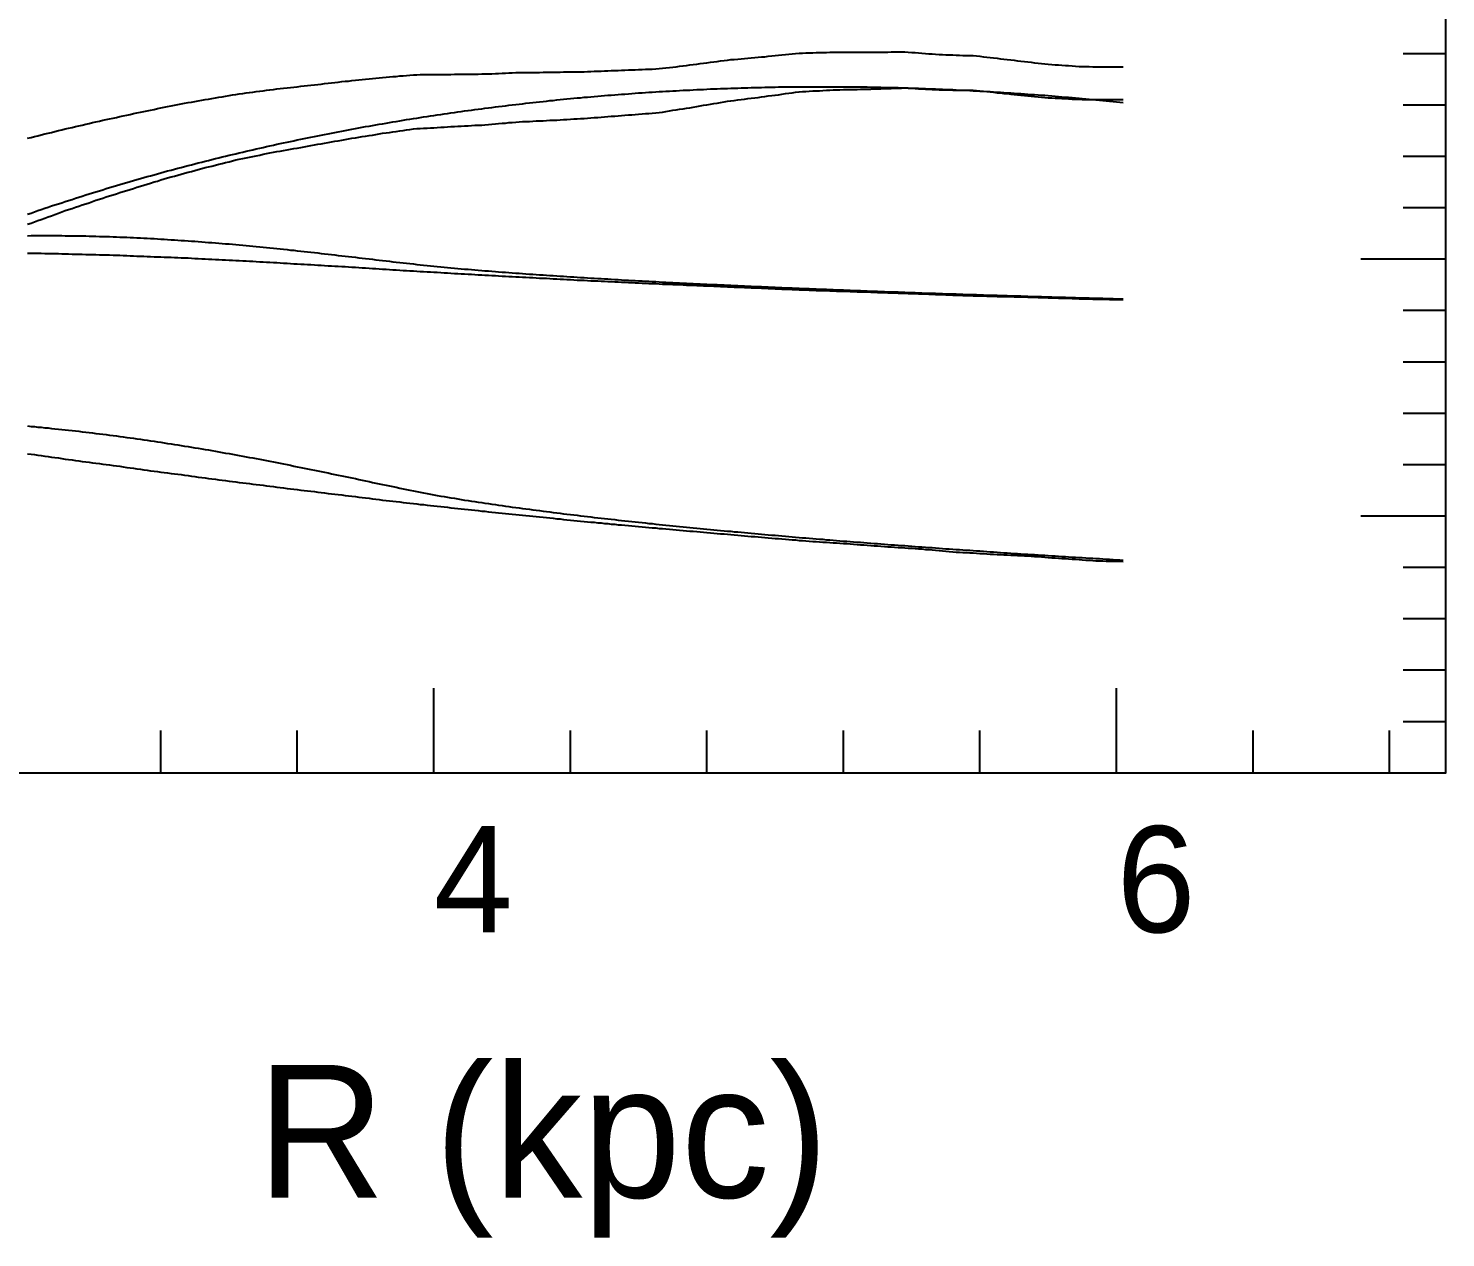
# Model space of a CAD drawing. Extents: x -35 to 179, y -35 to 142.
# Drawn here: x 72.4 to 179.2, y -35 to 56.1 of the extents above; entities that cross this region are included whole.
import ezdxf

# ---------------------------------------------------------------- set-up
doc = ezdxf.new("R2010")
doc.units = 0

msp = doc.modelspace()

# ---------------------------------------------------------------- linework, layer by layer
at = {"color": 0}
for p, q in [((179.2, 54.22), (176, 54.22)), ((179.2, 50.35), (176, 50.35)), ((179.2, 46.47), (176, 46.47)), ((179.2, 42.6), (176, 42.6)), ((179.2, 38.73), (172.8, 38.73)), ((179.2, 34.86), (176, 34.86)), ((179.2, 30.98), (176, 30.98)), ((179.2, 27.11), (176, 27.11)), ((179.2, 23.24), (176, 23.24)), ((179.2, 19.36), (172.8, 19.36)), ((179.2, 15.49), (176, 15.49)), ((179.2, 11.62), (176, 11.62)), ((179.2, 7.75), (176, 7.75)), ((102.92, 0), (102.92, 6.4)), ((154.39, 0), (154.39, 6.4)), ((179.2, 3.87), (176, 3.87)), ((82.34, 0), (82.34, 3.2)), ((92.63, 0), (92.63, 3.2)), ((113.22, 0), (113.22, 3.2)), ((123.51, 0), (123.51, 3.2)), ((133.8, 0), (133.8, 3.2)), ((144.09, 0), (144.09, 3.2)), ((164.68, 0), (164.68, 3.2)), ((174.97, 0), (174.97, 3.2))]:
    msp.add_line(p, q, dxfattribs=at)
msp.add_lwpolyline([(0, 0), (0, 116.19), (179.2, 116.19), (179.2, 0)], close=True, dxfattribs=at)
at = {"color": 1}
msp.add_lwpolyline([(72.3, 47.85), (72.56, 47.91), (72.82, 47.98), (73.08, 48.04), (73.33, 48.1), (73.59, 48.17), (73.85, 48.23), (74.11, 48.29), (74.36, 48.36), (74.62, 48.42), (74.88, 48.48), (75.13, 48.55), (75.39, 48.6), (75.65, 48.66), (75.91, 48.72), (76.16, 48.78), (76.42, 48.84), (76.68, 48.9), (76.94, 48.96), (77.19, 49.02), (77.45, 49.08), (77.71, 49.14), (77.97, 49.2), (78.22, 49.25), (78.48, 49.31), (78.74, 49.37), (78.99, 49.42), (79.25, 49.48), (79.51, 49.53), (79.77, 49.59), (80.02, 49.64), (80.28, 49.7), (80.54, 49.75), (80.8, 49.81), (81.05, 49.86), (81.31, 49.91), (81.57, 49.96), (81.83, 50.02), (82.08, 50.08), (82.34, 50.13), (82.6, 50.19), (82.85, 50.24), (83.11, 50.29), (83.37, 50.34), (83.63, 50.39), (83.88, 50.43), (84.14, 50.48), (84.4, 50.53), (84.66, 50.57), (84.91, 50.62), (85.17, 50.67), (85.43, 50.71), (85.68, 50.76), (85.94, 50.8), (86.2, 50.84), (86.46, 50.89), (86.71, 50.93), (86.97, 50.97), (87.23, 51.02), (87.49, 51.06), (87.74, 51.11), (88, 51.15), (88.26, 51.2), (88.52, 51.23), (88.77, 51.26), (89.03, 51.3), (89.29, 51.33), (89.54, 51.36), (89.8, 51.4), (90.06, 51.43), (90.32, 51.46), (90.57, 51.5), (90.83, 51.53), (91.09, 51.56), (91.35, 51.59), (91.6, 51.62), (91.86, 51.64), (92.12, 51.67), (92.37, 51.7), (92.63, 51.73), (92.89, 51.76), (93.15, 51.79), (93.4, 51.82), (93.66, 51.85), (93.92, 51.87), (94.18, 51.9), (94.43, 51.93), (94.69, 51.96), (94.95, 51.99), (95.21, 52.02), (95.46, 52.05), (95.72, 52.08), (95.98, 52.11), (96.23, 52.14), (96.49, 52.16), (96.75, 52.19), (97.01, 52.22), (97.26, 52.24), (97.52, 52.27), (97.78, 52.3), (98.04, 52.32), (98.29, 52.35), (98.55, 52.38), (98.81, 52.4), (99.06, 52.42), (99.32, 52.45), (99.58, 52.47), (99.84, 52.49), (100.09, 52.51), (100.35, 52.54), (100.61, 52.56), (100.87, 52.58), (101.12, 52.61), (101.38, 52.63), (101.64, 52.63), (101.9, 52.64), (102.15, 52.64), (102.41, 52.64), (102.67, 52.65), (102.92, 52.65), (103.18, 52.65), (103.44, 52.66), (103.7, 52.66), (103.95, 52.66), (104.21, 52.66), (104.47, 52.67), (104.73, 52.67), (104.98, 52.67), (105.24, 52.67), (105.5, 52.68), (105.76, 52.68), (106.01, 52.68), (106.27, 52.68), (106.53, 52.69), (106.78, 52.69), (107.04, 52.7), (107.3, 52.71), (107.56, 52.72), (107.81, 52.73), (108.07, 52.74), (108.33, 52.75), (108.59, 52.77), (108.84, 52.78), (109.1, 52.79), (109.36, 52.8), (109.61, 52.8), (109.87, 52.8), (110.13, 52.81), (110.39, 52.81), (110.64, 52.81), (110.9, 52.81), (111.16, 52.82), (111.42, 52.82), (111.67, 52.82), (111.93, 52.82), (112.19, 52.83), (112.45, 52.83), (112.7, 52.84), (112.96, 52.84), (113.22, 52.84), (113.47, 52.85), (113.73, 52.85), (113.99, 52.86), (114.25, 52.86), (114.5, 52.87), (114.76, 52.88), (115.02, 52.89), (115.28, 52.9), (115.53, 52.91), (115.79, 52.92), (116.05, 52.93), (116.3, 52.94), (116.56, 52.95), (116.82, 52.96), (117.08, 52.97), (117.33, 52.98), (117.59, 52.99), (117.85, 53), (118.11, 53.01), (118.36, 53.02), (118.62, 53.03), (118.88, 53.04), (119.14, 53.05), (119.39, 53.06), (119.65, 53.08), (119.91, 53.09), (120.16, 53.12), (120.42, 53.15), (120.68, 53.18), (120.94, 53.21), (121.19, 53.24), (121.45, 53.27), (121.71, 53.31), (121.97, 53.34), (122.22, 53.37), (122.48, 53.4), (122.74, 53.43), (122.99, 53.47), (123.25, 53.5), (123.51, 53.53), (123.77, 53.57), (124.02, 53.6), (124.28, 53.63), (124.54, 53.67), (124.8, 53.7), (125.05, 53.73), (125.31, 53.77), (125.57, 53.78), (125.83, 53.81), (126.08, 53.83), (126.34, 53.85), (126.6, 53.88), (126.85, 53.9), (127.11, 53.92), (127.37, 53.95), (127.63, 53.97), (127.88, 53.99), (128.14, 54.02), (128.4, 54.05), (128.66, 54.07), (128.91, 54.1), (129.17, 54.13), (129.43, 54.16), (129.69, 54.18), (129.94, 54.21), (130.2, 54.24), (130.46, 54.26), (130.71, 54.27), (130.97, 54.28), (131.23, 54.28), (131.49, 54.29), (131.74, 54.3), (132, 54.31), (132.26, 54.31), (132.52, 54.32), (132.77, 54.33), (133.03, 54.34), (133.29, 54.34), (133.54, 54.34), (133.8, 54.34), (134.06, 54.34), (134.32, 54.34), (134.57, 54.34), (134.83, 54.33), (135.09, 54.33), (135.35, 54.33), (135.6, 54.33), (135.86, 54.33), (136.12, 54.33), (136.38, 54.34), (136.63, 54.34), (136.89, 54.34), (137.15, 54.34), (137.4, 54.35), (137.66, 54.35), (137.92, 54.35), (138.18, 54.35), (138.43, 54.36), (138.69, 54.33), (138.95, 54.32), (139.21, 54.3), (139.46, 54.28), (139.72, 54.26), (139.98, 54.24), (140.23, 54.22), (140.49, 54.2), (140.75, 54.18), (141.01, 54.16), (141.26, 54.15), (141.52, 54.14), (141.78, 54.13), (142.04, 54.12), (142.29, 54.11), (142.55, 54.1), (142.81, 54.09), (143.07, 54.09), (143.32, 54.08), (143.58, 54.07), (143.84, 54.05), (144.09, 54.02), (144.35, 53.99), (144.61, 53.96), (144.87, 53.93), (145.12, 53.9), (145.38, 53.87), (145.64, 53.84), (145.9, 53.81), (146.15, 53.78), (146.41, 53.75), (146.67, 53.72), (146.92, 53.69), (147.18, 53.66), (147.44, 53.63), (147.7, 53.6), (147.95, 53.57), (148.21, 53.54), (148.47, 53.51), (148.73, 53.48), (148.98, 53.45), (149.24, 53.43), (149.5, 53.41), (149.76, 53.39), (150.01, 53.38), (150.27, 53.36), (150.53, 53.34), (150.78, 53.32), (151.04, 53.3), (151.3, 53.28), (151.56, 53.26), (151.81, 53.26), (152.07, 53.25), (152.33, 53.25), (152.59, 53.24), (152.84, 53.24), (153.1, 53.23), (153.36, 53.23), (153.61, 53.23), (153.87, 53.23), (154.13, 53.23), (154.39, 53.23), (154.64, 53.22), (154.9, 53.22)], dxfattribs=at)
at = {"color": 2}
for points in [[(72.3, 47.85), (72.56, 47.91), (72.82, 47.98), (73.08, 48.04), (73.33, 48.1), (73.59, 48.17), (73.85, 48.23), (74.11, 48.29), (74.36, 48.36), (74.62, 48.42), (74.88, 48.48), (75.13, 48.55), (75.39, 48.6), (75.65, 48.66), (75.91, 48.72), (76.16, 48.78), (76.42, 48.84), (76.68, 48.9), (76.94, 48.96), (77.19, 49.02), (77.45, 49.08), (77.71, 49.14), (77.97, 49.2), (78.22, 49.25), (78.48, 49.31), (78.74, 49.37), (78.99, 49.42), (79.25, 49.48), (79.51, 49.53), (79.77, 49.59), (80.02, 49.64), (80.28, 49.7), (80.54, 49.75), (80.8, 49.81), (81.05, 49.86), (81.31, 49.91), (81.57, 49.96), (81.83, 50.02), (82.08, 50.08), (82.34, 50.13), (82.6, 50.19), (82.85, 50.24), (83.11, 50.29), (83.37, 50.34), (83.63, 50.39), (83.88, 50.43), (84.14, 50.48), (84.4, 50.53), (84.66, 50.57), (84.91, 50.62), (85.17, 50.67), (85.43, 50.71), (85.68, 50.76), (85.94, 50.8), (86.2, 50.84), (86.46, 50.89), (86.71, 50.93), (86.97, 50.97), (87.23, 51.02), (87.49, 51.06), (87.74, 51.11), (88, 51.15), (88.26, 51.2), (88.52, 51.23), (88.77, 51.26), (89.03, 51.3), (89.29, 51.33), (89.54, 51.36), (89.8, 51.4), (90.06, 51.43), (90.32, 51.46), (90.57, 51.5), (90.83, 51.53), (91.09, 51.56), (91.35, 51.59), (91.6, 51.62), (91.86, 51.64), (92.12, 51.67), (92.37, 51.7), (92.63, 51.73), (92.89, 51.76), (93.15, 51.79), (93.4, 51.82), (93.66, 51.85), (93.92, 51.87), (94.18, 51.9), (94.43, 51.93), (94.69, 51.96), (94.95, 51.99), (95.21, 52.02), (95.46, 52.05), (95.72, 52.08), (95.98, 52.11), (96.23, 52.14), (96.49, 52.16), (96.75, 52.19), (97.01, 52.22), (97.26, 52.24), (97.52, 52.27), (97.78, 52.3), (98.04, 52.32), (98.29, 52.35), (98.55, 52.38), (98.81, 52.4), (99.06, 52.42), (99.32, 52.45), (99.58, 52.47), (99.84, 52.49), (100.09, 52.51), (100.35, 52.54), (100.61, 52.56), (100.87, 52.58), (101.12, 52.61), (101.38, 52.63), (101.64, 52.63), (101.9, 52.64), (102.15, 52.64), (102.41, 52.64), (102.67, 52.65), (102.92, 52.65), (103.18, 52.65), (103.44, 52.66), (103.7, 52.66), (103.95, 52.66), (104.21, 52.66), (104.47, 52.67), (104.73, 52.67), (104.98, 52.67), (105.24, 52.67), (105.5, 52.68), (105.76, 52.68), (106.01, 52.68), (106.27, 52.68), (106.53, 52.69), (106.78, 52.69), (107.04, 52.7), (107.3, 52.71), (107.56, 52.72), (107.81, 52.73), (108.07, 52.74), (108.33, 52.75), (108.59, 52.77), (108.84, 52.78), (109.1, 52.79), (109.36, 52.8), (109.61, 52.8), (109.87, 52.8), (110.13, 52.81), (110.39, 52.81), (110.64, 52.81), (110.9, 52.81), (111.16, 52.82), (111.42, 52.82), (111.67, 52.82), (111.93, 52.82), (112.19, 52.83), (112.45, 52.83), (112.7, 52.84), (112.96, 52.84), (113.22, 52.84), (113.47, 52.85), (113.73, 52.85), (113.99, 52.86), (114.25, 52.86), (114.5, 52.87), (114.76, 52.88), (115.02, 52.89), (115.28, 52.9), (115.53, 52.91), (115.79, 52.92), (116.05, 52.93), (116.3, 52.94), (116.56, 52.95), (116.82, 52.96), (117.08, 52.97), (117.33, 52.98), (117.59, 52.99), (117.85, 53), (118.11, 53.01), (118.36, 53.02), (118.62, 53.03), (118.88, 53.04), (119.14, 53.05), (119.39, 53.06), (119.65, 53.08), (119.91, 53.09), (120.16, 53.12), (120.42, 53.15), (120.68, 53.18), (120.94, 53.21), (121.19, 53.24), (121.45, 53.27), (121.71, 53.31), (121.97, 53.34), (122.22, 53.37), (122.48, 53.4), (122.74, 53.43), (122.99, 53.47), (123.25, 53.5), (123.51, 53.53), (123.77, 53.57), (124.02, 53.6), (124.28, 53.63), (124.54, 53.67), (124.8, 53.7), (125.05, 53.73), (125.31, 53.77), (125.57, 53.78), (125.83, 53.81), (126.08, 53.83), (126.34, 53.85), (126.6, 53.88), (126.85, 53.9), (127.11, 53.92), (127.37, 53.95), (127.63, 53.97), (127.88, 53.99), (128.14, 54.02), (128.4, 54.05), (128.66, 54.07), (128.91, 54.1), (129.17, 54.13), (129.43, 54.16), (129.69, 54.18), (129.94, 54.21), (130.2, 54.24), (130.46, 54.26), (130.71, 54.27), (130.97, 54.28), (131.23, 54.28), (131.49, 54.29), (131.74, 54.3), (132, 54.31), (132.26, 54.31), (132.52, 54.32), (132.77, 54.33), (133.03, 54.34), (133.29, 54.34), (133.54, 54.34), (133.8, 54.34), (134.06, 54.34), (134.32, 54.34), (134.57, 54.34), (134.83, 54.33), (135.09, 54.33), (135.35, 54.33), (135.6, 54.33), (135.86, 54.33), (136.12, 54.33), (136.38, 54.34), (136.63, 54.34), (136.89, 54.34), (137.15, 54.34), (137.4, 54.35), (137.66, 54.35), (137.92, 54.35), (138.18, 54.35), (138.43, 54.36), (138.69, 54.33), (138.95, 54.32), (139.21, 54.3), (139.46, 54.28), (139.72, 54.26), (139.98, 54.24), (140.23, 54.22), (140.49, 54.2), (140.75, 54.18), (141.01, 54.16), (141.26, 54.15), (141.52, 54.14), (141.78, 54.13), (142.04, 54.12), (142.29, 54.11), (142.55, 54.1), (142.81, 54.09), (143.07, 54.09), (143.32, 54.08), (143.58, 54.07), (143.84, 54.05), (144.09, 54.02), (144.35, 53.99), (144.61, 53.96), (144.87, 53.93), (145.12, 53.9), (145.38, 53.87), (145.64, 53.84), (145.9, 53.81), (146.15, 53.78), (146.41, 53.75), (146.67, 53.72), (146.92, 53.69), (147.18, 53.66), (147.44, 53.63), (147.7, 53.6), (147.95, 53.57), (148.21, 53.54), (148.47, 53.51), (148.73, 53.48), (148.98, 53.45), (149.24, 53.43), (149.5, 53.41), (149.76, 53.39), (150.01, 53.38), (150.27, 53.36), (150.53, 53.34), (150.78, 53.32), (151.04, 53.3), (151.3, 53.28), (151.56, 53.26), (151.81, 53.26), (152.07, 53.25), (152.33, 53.25), (152.59, 53.24), (152.84, 53.24), (153.1, 53.23), (153.36, 53.23), (153.61, 53.23), (153.87, 53.23), (154.13, 53.23), (154.39, 53.23), (154.64, 53.22), (154.9, 53.22)], [(72.3, 42.12), (72.56, 42.21), (72.82, 42.3), (73.08, 42.39), (73.33, 42.48), (73.59, 42.57), (73.85, 42.65), (74.11, 42.74), (74.36, 42.82), (74.62, 42.91), (74.88, 42.99), (75.13, 43.08), (75.39, 43.16), (75.65, 43.24), (75.91, 43.33), (76.16, 43.41), (76.42, 43.49), (76.68, 43.57), (76.94, 43.65), (77.19, 43.73), (77.45, 43.81), (77.71, 43.89), (77.97, 43.97), (78.22, 44.05), (78.48, 44.13), (78.74, 44.2), (78.99, 44.28), (79.25, 44.36), (79.51, 44.43), (79.77, 44.51), (80.02, 44.58), (80.28, 44.66), (80.54, 44.73), (80.8, 44.8), (81.05, 44.88), (81.31, 44.95), (81.57, 45.02), (81.83, 45.09), (82.08, 45.16), (82.34, 45.24), (82.6, 45.31), (82.85, 45.38), (83.11, 45.45), (83.37, 45.51), (83.63, 45.58), (83.88, 45.65), (84.14, 45.72), (84.4, 45.79), (84.66, 45.85), (84.91, 45.92), (85.17, 45.99), (85.43, 46.05), (85.68, 46.12), (85.94, 46.18), (86.2, 46.25), (86.46, 46.31), (86.71, 46.37), (86.97, 46.44), (87.23, 46.5), (87.49, 46.56), (87.74, 46.62), (88, 46.68), (88.26, 46.74), (88.52, 46.8), (88.77, 46.86), (89.03, 46.92), (89.29, 46.98), (89.54, 47.04), (89.8, 47.1), (90.06, 47.16), (90.32, 47.22), (90.57, 47.27), (90.83, 47.33), (91.09, 47.39), (91.35, 47.44), (91.6, 47.5), (91.86, 47.55), (92.12, 47.61), (92.37, 47.66), (92.63, 47.72), (92.89, 47.77), (93.15, 47.83), (93.4, 47.88), (93.66, 47.93), (93.92, 47.98), (94.18, 48.03), (94.43, 48.09), (94.69, 48.14), (94.95, 48.19), (95.21, 48.24), (95.46, 48.29), (95.72, 48.34), (95.98, 48.39), (96.23, 48.43), (96.49, 48.48), (96.75, 48.53), (97.01, 48.58), (97.26, 48.63), (97.52, 48.67), (97.78, 48.72), (98.04, 48.76), (98.29, 48.81), (98.55, 48.86), (98.81, 48.9), (99.06, 48.94), (99.32, 48.99), (99.58, 49.03), (99.84, 49.08), (100.09, 49.12), (100.35, 49.16), (100.61, 49.2), (100.87, 49.25), (101.12, 49.29), (101.38, 49.33), (101.64, 49.37), (101.9, 49.41), (102.15, 49.45), (102.41, 49.49), (102.67, 49.53), (102.92, 49.57), (103.18, 49.61), (103.44, 49.64), (103.7, 49.68), (103.95, 49.72), (104.21, 49.76), (104.47, 49.79), (104.73, 49.83), (104.98, 49.87), (105.24, 49.9), (105.5, 49.94), (105.76, 49.97), (106.01, 50.01), (106.27, 50.04), (106.53, 50.07), (106.78, 50.11), (107.04, 50.14), (107.3, 50.17), (107.56, 50.21), (107.81, 50.24), (108.07, 50.27), (108.33, 50.3), (108.59, 50.33), (108.84, 50.36), (109.1, 50.39), (109.36, 50.42), (109.61, 50.45), (109.87, 50.48), (110.13, 50.51), (110.39, 50.54), (110.64, 50.57), (110.9, 50.6), (111.16, 50.62), (111.42, 50.65), (111.67, 50.68), (111.93, 50.7), (112.19, 50.73), (112.45, 50.76), (112.7, 50.78), (112.96, 50.81), (113.22, 50.83), (113.47, 50.86), (113.73, 50.88), (113.99, 50.9), (114.25, 50.93), (114.5, 50.95), (114.76, 50.97), (115.02, 51), (115.28, 51.02), (115.53, 51.04), (115.79, 51.06), (116.05, 51.08), (116.3, 51.1), (116.56, 51.12), (116.82, 51.14), (117.08, 51.16), (117.33, 51.18), (117.59, 51.2), (117.85, 51.22), (118.11, 51.24), (118.36, 51.26), (118.62, 51.27), (118.88, 51.29), (119.14, 51.31), (119.39, 51.32), (119.65, 51.34), (119.91, 51.36), (120.16, 51.37), (120.42, 51.39), (120.68, 51.4), (120.94, 51.42), (121.19, 51.43), (121.45, 51.44), (121.71, 51.46), (121.97, 51.47), (122.22, 51.48), (122.48, 51.5), (122.74, 51.51), (122.99, 51.52), (123.25, 51.53), (123.51, 51.54), (123.77, 51.56), (124.02, 51.57), (124.28, 51.58), (124.54, 51.59), (124.8, 51.6), (125.05, 51.6), (125.31, 51.61), (125.57, 51.62), (125.83, 51.63), (126.08, 51.64), (126.34, 51.65), (126.6, 51.65), (126.85, 51.66), (127.11, 51.67), (127.37, 51.67), (127.63, 51.68), (127.88, 51.69), (128.14, 51.69), (128.4, 51.7), (128.66, 51.7), (128.91, 51.71), (129.17, 51.71), (129.43, 51.71), (129.69, 51.72), (129.94, 51.72), (130.2, 51.72), (130.46, 51.72), (130.71, 51.73), (130.97, 51.73), (131.23, 51.73), (131.49, 51.73), (131.74, 51.73), (132, 51.73), (132.26, 51.73), (132.52, 51.73), (132.77, 51.73), (133.03, 51.73), (133.29, 51.73), (133.54, 51.73), (133.8, 51.73), (134.06, 51.73), (134.32, 51.72), (134.57, 51.72), (134.83, 51.72), (135.09, 51.71), (135.35, 51.71), (135.6, 51.71), (135.86, 51.7), (136.12, 51.7), (136.38, 51.69), (136.63, 51.69), (136.89, 51.68), (137.15, 51.68), (137.4, 51.67), (137.66, 51.66), (137.92, 51.66), (138.18, 51.65), (138.43, 51.64), (138.69, 51.64), (138.95, 51.63), (139.21, 51.62), (139.46, 51.61), (139.72, 51.6), (139.98, 51.59), (140.23, 51.58), (140.49, 51.57), (140.75, 51.56), (141.01, 51.55), (141.26, 51.54), (141.52, 51.53), (141.78, 51.52), (142.04, 51.51), (142.29, 51.5), (142.55, 51.48), (142.81, 51.47), (143.07, 51.46), (143.32, 51.44), (143.58, 51.43), (143.84, 51.42), (144.09, 51.4), (144.35, 51.39), (144.61, 51.37), (144.87, 51.36), (145.12, 51.34), (145.38, 51.33), (145.64, 51.31), (145.9, 51.3), (146.15, 51.28), (146.41, 51.26), (146.67, 51.24), (146.92, 51.23), (147.18, 51.21), (147.44, 51.19), (147.7, 51.17), (147.95, 51.15), (148.21, 51.14), (148.47, 51.12), (148.73, 51.1), (148.98, 51.08), (149.24, 51.06), (149.5, 51.04), (149.76, 51.01), (150.01, 50.99), (150.27, 50.97), (150.53, 50.95), (150.78, 50.93), (151.04, 50.91), (151.3, 50.88), (151.56, 50.86), (151.81, 50.84), (152.07, 50.81), (152.33, 50.79), (152.59, 50.77), (152.84, 50.74), (153.1, 50.72), (153.36, 50.69), (153.61, 50.67), (153.87, 50.64), (154.13, 50.62), (154.39, 50.59), (154.64, 50.56), (154.9, 50.54)], [(72.3, 26.16), (72.56, 26.13), (72.82, 26.11), (73.08, 26.08), (73.33, 26.06), (73.59, 26.03), (73.85, 26.01), (74.11, 25.98), (74.36, 25.95), (74.62, 25.93), (74.88, 25.9), (75.13, 25.87), (75.39, 25.84), (75.65, 25.82), (75.91, 25.79), (76.16, 25.76), (76.42, 25.73), (76.68, 25.7), (76.94, 25.67), (77.19, 25.64), (77.45, 25.6), (77.71, 25.57), (77.97, 25.54), (78.22, 25.51), (78.48, 25.47), (78.74, 25.44), (78.99, 25.41), (79.25, 25.37), (79.51, 25.34), (79.77, 25.3), (80.02, 25.27), (80.28, 25.23), (80.54, 25.2), (80.8, 25.16), (81.05, 25.12), (81.31, 25.09), (81.57, 25.05), (81.83, 25.01), (82.08, 24.97), (82.34, 24.93), (82.6, 24.89), (82.85, 24.85), (83.11, 24.81), (83.37, 24.77), (83.63, 24.73), (83.88, 24.69), (84.14, 24.65), (84.4, 24.61), (84.66, 24.57), (84.91, 24.52), (85.17, 24.48), (85.43, 24.44), (85.68, 24.39), (85.94, 24.35), (86.2, 24.3), (86.46, 24.26), (86.71, 24.21), (86.97, 24.17), (87.23, 24.12), (87.49, 24.08), (87.74, 24.03), (88, 23.98), (88.26, 23.94), (88.52, 23.89), (88.77, 23.84), (89.03, 23.79), (89.29, 23.75), (89.54, 23.7), (89.8, 23.65), (90.06, 23.6), (90.32, 23.55), (90.57, 23.5), (90.83, 23.45), (91.09, 23.4), (91.35, 23.35), (91.6, 23.3), (91.86, 23.25), (92.12, 23.2), (92.37, 23.14), (92.63, 23.09), (92.89, 23.04), (93.15, 22.99), (93.4, 22.94), (93.66, 22.88), (93.92, 22.83), (94.18, 22.78), (94.43, 22.72), (94.69, 22.67), (94.95, 22.62), (95.21, 22.56), (95.46, 22.51), (95.72, 22.46), (95.98, 22.4), (96.23, 22.35), (96.49, 22.29), (96.75, 22.24), (97.01, 22.19), (97.26, 22.13), (97.52, 22.08), (97.78, 22.02), (98.04, 21.97), (98.29, 21.91), (98.55, 21.86), (98.81, 21.81), (99.06, 21.75), (99.32, 21.7), (99.58, 21.64), (99.84, 21.59), (100.09, 21.54), (100.35, 21.48), (100.61, 21.43), (100.87, 21.38), (101.12, 21.33), (101.38, 21.27), (101.64, 21.22), (101.9, 21.17), (102.15, 21.12), (102.41, 21.07), (102.67, 21.02), (102.92, 20.98), (103.18, 20.93), (103.44, 20.88), (103.7, 20.84), (103.95, 20.79), (104.21, 20.75), (104.47, 20.71), (104.73, 20.67), (104.98, 20.62), (105.24, 20.58), (105.5, 20.54), (105.76, 20.5), (106.01, 20.46), (106.27, 20.42), (106.53, 20.38), (106.78, 20.35), (107.04, 20.31), (107.3, 20.27), (107.56, 20.23), (107.81, 20.19), (108.07, 20.16), (108.33, 20.12), (108.59, 20.09), (108.84, 20.05), (109.1, 20.02), (109.36, 19.98), (109.61, 19.95), (109.87, 19.91), (110.13, 19.88), (110.39, 19.84), (110.64, 19.81), (110.9, 19.78), (111.16, 19.74), (111.42, 19.71), (111.67, 19.68), (111.93, 19.65), (112.19, 19.61), (112.45, 19.58), (112.7, 19.55), (112.96, 19.52), (113.22, 19.49), (113.47, 19.46), (113.73, 19.43), (113.99, 19.39), (114.25, 19.36), (114.5, 19.33), (114.76, 19.3), (115.02, 19.27), (115.28, 19.24), (115.53, 19.22), (115.79, 19.19), (116.05, 19.16), (116.3, 19.13), (116.56, 19.1), (116.82, 19.07), (117.08, 19.04), (117.33, 19.02), (117.59, 18.99), (117.85, 18.96), (118.11, 18.93), (118.36, 18.9), (118.62, 18.88), (118.88, 18.85), (119.14, 18.82), (119.39, 18.8), (119.65, 18.77), (119.91, 18.74), (120.16, 18.72), (120.42, 18.69), (120.68, 18.66), (120.94, 18.64), (121.19, 18.61), (121.45, 18.59), (121.71, 18.56), (121.97, 18.54), (122.22, 18.51), (122.48, 18.49), (122.74, 18.46), (122.99, 18.44), (123.25, 18.41), (123.51, 18.39), (123.77, 18.36), (124.02, 18.34), (124.28, 18.31), (124.54, 18.29), (124.8, 18.26), (125.05, 18.24), (125.31, 18.22), (125.57, 18.19), (125.83, 18.17), (126.08, 18.15), (126.34, 18.12), (126.6, 18.1), (126.85, 18.08), (127.11, 18.05), (127.37, 18.03), (127.63, 18.01), (127.88, 17.99), (128.14, 17.96), (128.4, 17.94), (128.66, 17.92), (128.91, 17.9), (129.17, 17.87), (129.43, 17.85), (129.69, 17.83), (129.94, 17.81), (130.2, 17.79), (130.46, 17.76), (130.71, 17.74), (130.97, 17.72), (131.23, 17.7), (131.49, 17.68), (131.74, 17.66), (132, 17.64), (132.26, 17.62), (132.52, 17.59), (132.77, 17.57), (133.03, 17.55), (133.29, 17.53), (133.54, 17.51), (133.8, 17.49), (134.06, 17.47), (134.32, 17.45), (134.57, 17.43), (134.83, 17.41), (135.09, 17.39), (135.35, 17.37), (135.6, 17.35), (135.86, 17.33), (136.12, 17.31), (136.38, 17.29), (136.63, 17.27), (136.89, 17.25), (137.15, 17.23), (137.4, 17.21), (137.66, 17.19), (137.92, 17.17), (138.18, 17.16), (138.43, 17.14), (138.69, 17.12), (138.95, 17.1), (139.21, 17.08), (139.46, 17.06), (139.72, 17.04), (139.98, 17.02), (140.23, 17.01), (140.49, 16.99), (140.75, 16.97), (141.01, 16.95), (141.26, 16.93), (141.52, 16.91), (141.78, 16.9), (142.04, 16.88), (142.29, 16.86), (142.55, 16.84), (142.81, 16.82), (143.07, 16.81), (143.32, 16.79), (143.58, 16.77), (143.84, 16.75), (144.09, 16.74), (144.35, 16.72), (144.61, 16.7), (144.87, 16.68), (145.12, 16.67), (145.38, 16.65), (145.64, 16.63), (145.9, 16.61), (146.15, 16.6), (146.41, 16.58), (146.67, 16.56), (146.92, 16.55), (147.18, 16.53), (147.44, 16.51), (147.7, 16.5), (147.95, 16.48), (148.21, 16.46), (148.47, 16.45), (148.73, 16.43), (148.98, 16.41), (149.24, 16.4), (149.5, 16.38), (149.76, 16.36), (150.01, 16.35), (150.27, 16.33), (150.53, 16.32), (150.78, 16.3), (151.04, 16.28), (151.3, 16.27), (151.56, 16.25), (151.81, 16.24), (152.07, 16.22), (152.33, 16.2), (152.59, 16.19), (152.84, 16.17), (153.1, 16.16), (153.36, 16.14), (153.61, 16.13), (153.87, 16.11), (154.13, 16.1), (154.39, 16.08), (154.64, 16.07), (154.9, 16.05)]]:
    msp.add_lwpolyline(points, dxfattribs=at)
at = {"color": 6}
msp.add_lwpolyline([(72.3, 41.36), (72.56, 41.45), (72.82, 41.54), (73.08, 41.64), (73.33, 41.73), (73.59, 41.82), (73.85, 41.92), (74.11, 42.01), (74.36, 42.1), (74.62, 42.2), (74.88, 42.29), (75.13, 42.39), (75.39, 42.47), (75.65, 42.56), (75.91, 42.64), (76.16, 42.73), (76.42, 42.82), (76.68, 42.91), (76.94, 42.99), (77.19, 43.08), (77.45, 43.17), (77.71, 43.26), (77.97, 43.34), (78.22, 43.42), (78.48, 43.5), (78.74, 43.58), (78.99, 43.66), (79.25, 43.75), (79.51, 43.83), (79.77, 43.91), (80.02, 43.99), (80.28, 44.07), (80.54, 44.15), (80.8, 44.23), (81.05, 44.31), (81.31, 44.39), (81.57, 44.47), (81.83, 44.55), (82.08, 44.62), (82.34, 44.7), (82.6, 44.78), (82.85, 44.86), (83.11, 44.93), (83.37, 45), (83.63, 45.07), (83.88, 45.14), (84.14, 45.21), (84.4, 45.28), (84.66, 45.35), (84.91, 45.42), (85.17, 45.49), (85.43, 45.56), (85.68, 45.63), (85.94, 45.69), (86.2, 45.75), (86.46, 45.82), (86.71, 45.88), (86.97, 45.95), (87.23, 46.01), (87.49, 46.08), (87.74, 46.14), (88, 46.21), (88.26, 46.27), (88.52, 46.32), (88.77, 46.38), (89.03, 46.43), (89.29, 46.48), (89.54, 46.53), (89.8, 46.58), (90.06, 46.64), (90.32, 46.69), (90.57, 46.74), (90.83, 46.79), (91.09, 46.84), (91.35, 46.88), (91.6, 46.93), (91.86, 46.98), (92.12, 47.02), (92.37, 47.07), (92.63, 47.11), (92.89, 47.16), (93.15, 47.21), (93.4, 47.25), (93.66, 47.3), (93.92, 47.34), (94.18, 47.39), (94.43, 47.43), (94.69, 47.48), (94.95, 47.53), (95.21, 47.57), (95.46, 47.62), (95.72, 47.66), (95.98, 47.71), (96.23, 47.75), (96.49, 47.8), (96.75, 47.84), (97.01, 47.88), (97.26, 47.92), (97.52, 47.97), (97.78, 48.01), (98.04, 48.05), (98.29, 48.09), (98.55, 48.14), (98.81, 48.18), (99.06, 48.22), (99.32, 48.25), (99.58, 48.29), (99.84, 48.33), (100.09, 48.36), (100.35, 48.4), (100.61, 48.44), (100.87, 48.48), (101.12, 48.51), (101.38, 48.55), (101.64, 48.57), (101.9, 48.58), (102.15, 48.6), (102.41, 48.61), (102.67, 48.63), (102.92, 48.64), (103.18, 48.66), (103.44, 48.67), (103.7, 48.69), (103.95, 48.7), (104.21, 48.72), (104.47, 48.73), (104.73, 48.75), (104.98, 48.76), (105.24, 48.77), (105.5, 48.79), (105.76, 48.8), (106.01, 48.82), (106.27, 48.83), (106.53, 48.84), (106.78, 48.86), (107.04, 48.88), (107.3, 48.9), (107.56, 48.93), (107.81, 48.95), (108.07, 48.97), (108.33, 48.99), (108.59, 49.02), (108.84, 49.04), (109.1, 49.06), (109.36, 49.08), (109.61, 49.1), (109.87, 49.11), (110.13, 49.12), (110.39, 49.13), (110.64, 49.15), (110.9, 49.16), (111.16, 49.17), (111.42, 49.18), (111.67, 49.2), (111.93, 49.21), (112.19, 49.22), (112.45, 49.24), (112.7, 49.25), (112.96, 49.27), (113.22, 49.28), (113.47, 49.3), (113.73, 49.31), (113.99, 49.33), (114.25, 49.34), (114.5, 49.36), (114.76, 49.38), (115.02, 49.4), (115.28, 49.42), (115.53, 49.44), (115.79, 49.46), (116.05, 49.48), (116.3, 49.5), (116.56, 49.52), (116.82, 49.54), (117.08, 49.56), (117.33, 49.58), (117.59, 49.6), (117.85, 49.62), (118.11, 49.64), (118.36, 49.66), (118.62, 49.68), (118.88, 49.7), (119.14, 49.72), (119.39, 49.74), (119.65, 49.76), (119.91, 49.78), (120.16, 49.82), (120.42, 49.86), (120.68, 49.9), (120.94, 49.95), (121.19, 49.99), (121.45, 50.03), (121.71, 50.07), (121.97, 50.11), (122.22, 50.15), (122.48, 50.2), (122.74, 50.24), (122.99, 50.28), (123.25, 50.33), (123.51, 50.37), (123.77, 50.41), (124.02, 50.46), (124.28, 50.5), (124.54, 50.54), (124.8, 50.59), (125.05, 50.63), (125.31, 50.67), (125.57, 50.7), (125.83, 50.73), (126.08, 50.76), (126.34, 50.8), (126.6, 50.83), (126.85, 50.86), (127.11, 50.89), (127.37, 50.92), (127.63, 50.96), (127.88, 50.99), (128.14, 51.03), (128.4, 51.06), (128.66, 51.1), (128.91, 51.13), (129.17, 51.17), (129.43, 51.21), (129.69, 51.24), (129.94, 51.28), (130.2, 51.31), (130.46, 51.35), (130.71, 51.37), (130.97, 51.38), (131.23, 51.39), (131.49, 51.41), (131.74, 51.42), (132, 51.43), (132.26, 51.45), (132.52, 51.46), (132.77, 51.48), (133.03, 51.49), (133.29, 51.5), (133.54, 51.5), (133.8, 51.51), (134.06, 51.51), (134.32, 51.52), (134.57, 51.52), (134.83, 51.53), (135.09, 51.54), (135.35, 51.54), (135.6, 51.55), (135.86, 51.55), (136.12, 51.56), (136.38, 51.57), (136.63, 51.58), (136.89, 51.59), (137.15, 51.6), (137.4, 51.6), (137.66, 51.61), (137.92, 51.62), (138.18, 51.63), (138.43, 51.64), (138.69, 51.62), (138.95, 51.61), (139.21, 51.59), (139.46, 51.58), (139.72, 51.56), (139.98, 51.55), (140.23, 51.54), (140.49, 51.52), (140.75, 51.51), (141.01, 51.5), (141.26, 51.49), (141.52, 51.49), (141.78, 51.49), (142.04, 51.48), (142.29, 51.48), (142.55, 51.48), (142.81, 51.47), (143.07, 51.47), (143.32, 51.47), (143.58, 51.46), (143.84, 51.44), (144.09, 51.42), (144.35, 51.39), (144.61, 51.36), (144.87, 51.34), (145.12, 51.31), (145.38, 51.28), (145.64, 51.26), (145.9, 51.23), (146.15, 51.21), (146.41, 51.18), (146.67, 51.15), (146.92, 51.13), (147.18, 51.1), (147.44, 51.07), (147.7, 51.05), (147.95, 51.02), (148.21, 50.99), (148.47, 50.97), (148.73, 50.94), (148.98, 50.91), (149.24, 50.9), (149.5, 50.89), (149.76, 50.87), (150.01, 50.86), (150.27, 50.84), (150.53, 50.83), (150.78, 50.82), (151.04, 50.8), (151.3, 50.79), (151.56, 50.78), (151.81, 50.77), (152.07, 50.77), (152.33, 50.77), (152.59, 50.77), (152.84, 50.77), (153.1, 50.77), (153.36, 50.77), (153.61, 50.77), (153.87, 50.77), (154.13, 50.77), (154.39, 50.77), (154.64, 50.77), (154.9, 50.77)], dxfattribs=at)
at = {"color": 3}
msp.add_lwpolyline([(72.3, 40.5), (72.56, 40.51), (72.82, 40.51), (73.08, 40.51), (73.33, 40.51), (73.59, 40.51), (73.85, 40.51), (74.11, 40.51), (74.36, 40.51), (74.62, 40.51), (74.88, 40.51), (75.13, 40.5), (75.39, 40.5), (75.65, 40.5), (75.91, 40.49), (76.16, 40.49), (76.42, 40.48), (76.68, 40.48), (76.94, 40.47), (77.19, 40.47), (77.45, 40.46), (77.71, 40.45), (77.97, 40.45), (78.22, 40.44), (78.48, 40.43), (78.74, 40.42), (78.99, 40.41), (79.25, 40.4), (79.51, 40.39), (79.77, 40.38), (80.02, 40.37), (80.28, 40.36), (80.54, 40.35), (80.8, 40.33), (81.05, 40.32), (81.31, 40.31), (81.57, 40.29), (81.83, 40.28), (82.08, 40.27), (82.34, 40.25), (82.6, 40.24), (82.85, 40.22), (83.11, 40.2), (83.37, 40.19), (83.63, 40.17), (83.88, 40.15), (84.14, 40.14), (84.4, 40.12), (84.66, 40.1), (84.91, 40.08), (85.17, 40.06), (85.43, 40.04), (85.68, 40.02), (85.94, 40), (86.2, 39.98), (86.46, 39.96), (86.71, 39.94), (86.97, 39.92), (87.23, 39.9), (87.49, 39.88), (87.74, 39.85), (88, 39.83), (88.26, 39.81), (88.52, 39.78), (88.77, 39.76), (89.03, 39.74), (89.29, 39.71), (89.54, 39.69), (89.8, 39.66), (90.06, 39.64), (90.32, 39.61), (90.57, 39.58), (90.83, 39.56), (91.09, 39.53), (91.35, 39.51), (91.6, 39.48), (91.86, 39.45), (92.12, 39.42), (92.37, 39.4), (92.63, 39.37), (92.89, 39.34), (93.15, 39.31), (93.4, 39.28), (93.66, 39.26), (93.92, 39.23), (94.18, 39.2), (94.43, 39.17), (94.69, 39.14), (94.95, 39.11), (95.21, 39.08), (95.46, 39.05), (95.72, 39.02), (95.98, 38.99), (96.23, 38.96), (96.49, 38.93), (96.75, 38.9), (97.01, 38.87), (97.26, 38.84), (97.52, 38.81), (97.78, 38.78), (98.04, 38.75), (98.29, 38.72), (98.55, 38.69), (98.81, 38.66), (99.06, 38.63), (99.32, 38.6), (99.58, 38.57), (99.84, 38.54), (100.09, 38.51), (100.35, 38.48), (100.61, 38.45), (100.87, 38.43), (101.12, 38.4), (101.38, 38.37), (101.64, 38.34), (101.9, 38.31), (102.15, 38.28), (102.41, 38.26), (102.67, 38.23), (102.92, 38.2), (103.18, 38.18), (103.44, 38.15), (103.7, 38.13), (103.95, 38.1), (104.21, 38.08), (104.47, 38.06), (104.73, 38.03), (104.98, 38.01), (105.24, 37.99), (105.5, 37.97), (105.76, 37.95), (106.01, 37.92), (106.27, 37.9), (106.53, 37.88), (106.78, 37.86), (107.04, 37.84), (107.3, 37.82), (107.56, 37.8), (107.81, 37.78), (108.07, 37.76), (108.33, 37.74), (108.59, 37.72), (108.84, 37.7), (109.1, 37.68), (109.36, 37.67), (109.61, 37.65), (109.87, 37.63), (110.13, 37.61), (110.39, 37.59), (110.64, 37.58), (110.9, 37.56), (111.16, 37.54), (111.42, 37.52), (111.67, 37.51), (111.93, 37.49), (112.19, 37.47), (112.45, 37.46), (112.7, 37.44), (112.96, 37.42), (113.22, 37.41), (113.47, 37.39), (113.73, 37.37), (113.99, 37.36), (114.25, 37.34), (114.5, 37.33), (114.76, 37.31), (115.02, 37.3), (115.28, 37.28), (115.53, 37.27), (115.79, 37.25), (116.05, 37.24), (116.3, 37.22), (116.56, 37.21), (116.82, 37.19), (117.08, 37.18), (117.33, 37.16), (117.59, 37.15), (117.85, 37.13), (118.11, 37.12), (118.36, 37.11), (118.62, 37.09), (118.88, 37.08), (119.14, 37.07), (119.39, 37.05), (119.65, 37.04), (119.91, 37.02), (120.16, 37.01), (120.42, 37), (120.68, 36.98), (120.94, 36.97), (121.19, 36.96), (121.45, 36.95), (121.71, 36.93), (121.97, 36.92), (122.22, 36.91), (122.48, 36.9), (122.74, 36.88), (122.99, 36.87), (123.25, 36.86), (123.51, 36.85), (123.77, 36.83), (124.02, 36.82), (124.28, 36.81), (124.54, 36.8), (124.8, 36.79), (125.05, 36.77), (125.31, 36.76), (125.57, 36.75), (125.83, 36.74), (126.08, 36.73), (126.34, 36.71), (126.6, 36.7), (126.85, 36.69), (127.11, 36.68), (127.37, 36.67), (127.63, 36.66), (127.88, 36.65), (128.14, 36.64), (128.4, 36.63), (128.66, 36.61), (128.91, 36.6), (129.17, 36.59), (129.43, 36.58), (129.69, 36.57), (129.94, 36.56), (130.2, 36.55), (130.46, 36.54), (130.71, 36.53), (130.97, 36.52), (131.23, 36.51), (131.49, 36.5), (131.74, 36.49), (132, 36.48), (132.26, 36.47), (132.52, 36.46), (132.77, 36.45), (133.03, 36.44), (133.29, 36.43), (133.54, 36.42), (133.8, 36.41), (134.06, 36.4), (134.32, 36.39), (134.57, 36.38), (134.83, 36.37), (135.09, 36.36), (135.35, 36.35), (135.6, 36.34), (135.86, 36.33), (136.12, 36.32), (136.38, 36.31), (136.63, 36.3), (136.89, 36.29), (137.15, 36.28), (137.4, 36.27), (137.66, 36.27), (137.92, 36.26), (138.18, 36.25), (138.43, 36.24), (138.69, 36.23), (138.95, 36.22), (139.21, 36.21), (139.46, 36.2), (139.72, 36.19), (139.98, 36.18), (140.23, 36.18), (140.49, 36.17), (140.75, 36.16), (141.01, 36.15), (141.26, 36.14), (141.52, 36.13), (141.78, 36.12), (142.04, 36.12), (142.29, 36.11), (142.55, 36.1), (142.81, 36.09), (143.07, 36.08), (143.32, 36.07), (143.58, 36.07), (143.84, 36.06), (144.09, 36.05), (144.35, 36.04), (144.61, 36.03), (144.87, 36.03), (145.12, 36.02), (145.38, 36.01), (145.64, 36), (145.9, 35.99), (146.15, 35.99), (146.41, 35.98), (146.67, 35.97), (146.92, 35.96), (147.18, 35.96), (147.44, 35.95), (147.7, 35.94), (147.95, 35.93), (148.21, 35.92), (148.47, 35.92), (148.73, 35.91), (148.98, 35.9), (149.24, 35.89), (149.5, 35.89), (149.76, 35.88), (150.01, 35.87), (150.27, 35.86), (150.53, 35.86), (150.78, 35.85), (151.04, 35.84), (151.3, 35.84), (151.56, 35.83), (151.81, 35.82), (152.07, 35.81), (152.33, 35.81), (152.59, 35.8), (152.84, 35.79), (153.1, 35.79), (153.36, 35.78), (153.61, 35.77), (153.87, 35.76), (154.13, 35.76), (154.39, 35.75), (154.64, 35.74), (154.9, 35.74)], dxfattribs=at)
at = {"color": 4}
msp.add_lwpolyline([(72.3, 39.19), (72.56, 39.19), (72.82, 39.18), (73.08, 39.18), (73.33, 39.18), (73.59, 39.17), (73.85, 39.17), (74.11, 39.16), (74.36, 39.15), (74.62, 39.15), (74.88, 39.14), (75.13, 39.13), (75.39, 39.13), (75.65, 39.12), (75.91, 39.11), (76.16, 39.11), (76.42, 39.1), (76.68, 39.09), (76.94, 39.09), (77.19, 39.08), (77.45, 39.08), (77.71, 39.07), (77.97, 39.06), (78.22, 39.06), (78.48, 39.05), (78.74, 39.04), (78.99, 39.04), (79.25, 39.03), (79.51, 39.02), (79.77, 39), (80.02, 38.99), (80.28, 38.98), (80.54, 38.97), (80.8, 38.96), (81.05, 38.95), (81.31, 38.94), (81.57, 38.93), (81.83, 38.92), (82.08, 38.91), (82.34, 38.9), (82.6, 38.89), (82.85, 38.88), (83.11, 38.87), (83.37, 38.86), (83.63, 38.85), (83.88, 38.84), (84.14, 38.83), (84.4, 38.82), (84.66, 38.8), (84.91, 38.79), (85.17, 38.78), (85.43, 38.76), (85.68, 38.75), (85.94, 38.74), (86.2, 38.72), (86.46, 38.71), (86.71, 38.7), (86.97, 38.68), (87.23, 38.67), (87.49, 38.66), (87.74, 38.65), (88, 38.63), (88.26, 38.62), (88.52, 38.61), (88.77, 38.6), (89.03, 38.58), (89.29, 38.57), (89.54, 38.56), (89.8, 38.54), (90.06, 38.53), (90.32, 38.51), (90.57, 38.5), (90.83, 38.48), (91.09, 38.47), (91.35, 38.45), (91.6, 38.44), (91.86, 38.42), (92.12, 38.41), (92.37, 38.39), (92.63, 38.38), (92.89, 38.36), (93.15, 38.35), (93.4, 38.33), (93.66, 38.32), (93.92, 38.31), (94.18, 38.29), (94.43, 38.27), (94.69, 38.26), (94.95, 38.24), (95.21, 38.23), (95.46, 38.21), (95.72, 38.2), (95.98, 38.18), (96.23, 38.17), (96.49, 38.15), (96.75, 38.14), (97.01, 38.12), (97.26, 38.1), (97.52, 38.09), (97.78, 38.07), (98.04, 38.05), (98.29, 38.04), (98.55, 38.02), (98.81, 38), (99.06, 37.99), (99.32, 37.97), (99.58, 37.95), (99.84, 37.94), (100.09, 37.92), (100.35, 37.9), (100.61, 37.89), (100.87, 37.87), (101.12, 37.86), (101.38, 37.84), (101.64, 37.83), (101.9, 37.81), (102.15, 37.8), (102.41, 37.78), (102.67, 37.77), (102.92, 37.75), (103.18, 37.74), (103.44, 37.72), (103.7, 37.71), (103.95, 37.69), (104.21, 37.68), (104.47, 37.66), (104.73, 37.65), (104.98, 37.63), (105.24, 37.62), (105.5, 37.6), (105.76, 37.59), (106.01, 37.58), (106.27, 37.56), (106.53, 37.55), (106.78, 37.53), (107.04, 37.52), (107.3, 37.5), (107.56, 37.49), (107.81, 37.47), (108.07, 37.46), (108.33, 37.45), (108.59, 37.43), (108.84, 37.42), (109.1, 37.41), (109.36, 37.39), (109.61, 37.38), (109.87, 37.37), (110.13, 37.35), (110.39, 37.34), (110.64, 37.33), (110.9, 37.31), (111.16, 37.3), (111.42, 37.29), (111.67, 37.27), (111.93, 37.26), (112.19, 37.24), (112.45, 37.23), (112.7, 37.22), (112.96, 37.2), (113.22, 37.19), (113.47, 37.18), (113.73, 37.16), (113.99, 37.15), (114.25, 37.14), (114.5, 37.13), (114.76, 37.11), (115.02, 37.1), (115.28, 37.09), (115.53, 37.08), (115.79, 37.07), (116.05, 37.05), (116.3, 37.04), (116.56, 37.03), (116.82, 37.02), (117.08, 37), (117.33, 36.99), (117.59, 36.98), (117.85, 36.97), (118.11, 36.95), (118.36, 36.94), (118.62, 36.93), (118.88, 36.92), (119.14, 36.91), (119.39, 36.9), (119.65, 36.89), (119.91, 36.87), (120.16, 36.86), (120.42, 36.85), (120.68, 36.84), (120.94, 36.83), (121.19, 36.82), (121.45, 36.81), (121.71, 36.8), (121.97, 36.78), (122.22, 36.77), (122.48, 36.76), (122.74, 36.75), (122.99, 36.74), (123.25, 36.73), (123.51, 36.72), (123.77, 36.71), (124.02, 36.7), (124.28, 36.69), (124.54, 36.67), (124.8, 36.66), (125.05, 36.65), (125.31, 36.64), (125.57, 36.63), (125.83, 36.62), (126.08, 36.61), (126.34, 36.6), (126.6, 36.59), (126.85, 36.58), (127.11, 36.57), (127.37, 36.56), (127.63, 36.55), (127.88, 36.54), (128.14, 36.52), (128.4, 36.51), (128.66, 36.5), (128.91, 36.49), (129.17, 36.48), (129.43, 36.47), (129.69, 36.46), (129.94, 36.45), (130.2, 36.44), (130.46, 36.43), (130.71, 36.42), (130.97, 36.41), (131.23, 36.4), (131.49, 36.39), (131.74, 36.38), (132, 36.37), (132.26, 36.37), (132.52, 36.36), (132.77, 36.35), (133.03, 36.34), (133.29, 36.33), (133.54, 36.33), (133.8, 36.32), (134.06, 36.31), (134.32, 36.3), (134.57, 36.29), (134.83, 36.28), (135.09, 36.27), (135.35, 36.26), (135.6, 36.26), (135.86, 36.25), (136.12, 36.24), (136.38, 36.23), (136.63, 36.22), (136.89, 36.21), (137.15, 36.2), (137.4, 36.19), (137.66, 36.19), (137.92, 36.18), (138.18, 36.17), (138.43, 36.16), (138.69, 36.15), (138.95, 36.15), (139.21, 36.14), (139.46, 36.13), (139.72, 36.12), (139.98, 36.11), (140.23, 36.1), (140.49, 36.09), (140.75, 36.08), (141.01, 36.07), (141.26, 36.06), (141.52, 36.05), (141.78, 36.04), (142.04, 36.03), (142.29, 36.02), (142.55, 36.01), (142.81, 36), (143.07, 36), (143.32, 35.99), (143.58, 35.98), (143.84, 35.97), (144.09, 35.97), (144.35, 35.96), (144.61, 35.95), (144.87, 35.94), (145.12, 35.94), (145.38, 35.93), (145.64, 35.93), (145.9, 35.92), (146.15, 35.91), (146.41, 35.91), (146.67, 35.9), (146.92, 35.9), (147.18, 35.89), (147.44, 35.89), (147.7, 35.88), (147.95, 35.87), (148.21, 35.86), (148.47, 35.85), (148.73, 35.84), (148.98, 35.84), (149.24, 35.83), (149.5, 35.82), (149.76, 35.81), (150.01, 35.8), (150.27, 35.8), (150.53, 35.79), (150.78, 35.78), (151.04, 35.77), (151.3, 35.76), (151.56, 35.75), (151.81, 35.75), (152.07, 35.74), (152.33, 35.73), (152.59, 35.72), (152.84, 35.71), (153.1, 35.71), (153.36, 35.71), (153.61, 35.71), (153.87, 35.7), (154.13, 35.7), (154.39, 35.7), (154.64, 35.7), (154.9, 35.69)], dxfattribs=at)
at = {"color": 5}
msp.add_lwpolyline([(72.3, 24.07), (72.56, 24.04), (72.82, 24), (73.08, 23.96), (73.33, 23.93), (73.59, 23.89), (73.85, 23.86), (74.11, 23.82), (74.36, 23.78), (74.62, 23.75), (74.88, 23.71), (75.13, 23.67), (75.39, 23.63), (75.65, 23.6), (75.91, 23.56), (76.16, 23.52), (76.42, 23.49), (76.68, 23.46), (76.94, 23.42), (77.19, 23.39), (77.45, 23.36), (77.71, 23.32), (77.97, 23.29), (78.22, 23.26), (78.48, 23.22), (78.74, 23.19), (78.99, 23.16), (79.25, 23.12), (79.51, 23.08), (79.77, 23.04), (80.02, 23.01), (80.28, 22.97), (80.54, 22.93), (80.8, 22.9), (81.05, 22.86), (81.31, 22.82), (81.57, 22.78), (81.83, 22.75), (82.08, 22.72), (82.34, 22.69), (82.6, 22.65), (82.85, 22.62), (83.11, 22.59), (83.37, 22.55), (83.63, 22.52), (83.88, 22.49), (84.14, 22.45), (84.4, 22.42), (84.66, 22.38), (84.91, 22.35), (85.17, 22.31), (85.43, 22.28), (85.68, 22.24), (85.94, 22.21), (86.2, 22.17), (86.46, 22.14), (86.71, 22.1), (86.97, 22.07), (87.23, 22.04), (87.49, 22.01), (87.74, 21.98), (88, 21.94), (88.26, 21.91), (88.52, 21.88), (88.77, 21.85), (89.03, 21.82), (89.29, 21.78), (89.54, 21.75), (89.8, 21.72), (90.06, 21.69), (90.32, 21.65), (90.57, 21.62), (90.83, 21.59), (91.09, 21.55), (91.35, 21.52), (91.6, 21.49), (91.86, 21.45), (92.12, 21.42), (92.37, 21.39), (92.63, 21.36), (92.89, 21.33), (93.15, 21.3), (93.4, 21.27), (93.66, 21.24), (93.92, 21.21), (94.18, 21.17), (94.43, 21.14), (94.69, 21.11), (94.95, 21.08), (95.21, 21.05), (95.46, 21.02), (95.72, 20.99), (95.98, 20.96), (96.23, 20.93), (96.49, 20.9), (96.75, 20.87), (97.01, 20.84), (97.26, 20.8), (97.52, 20.77), (97.78, 20.74), (98.04, 20.71), (98.29, 20.68), (98.55, 20.65), (98.81, 20.61), (99.06, 20.58), (99.32, 20.55), (99.58, 20.52), (99.84, 20.49), (100.09, 20.46), (100.35, 20.43), (100.61, 20.4), (100.87, 20.37), (101.12, 20.34), (101.38, 20.31), (101.64, 20.28), (101.9, 20.25), (102.15, 20.23), (102.41, 20.2), (102.67, 20.17), (102.92, 20.14), (103.18, 20.11), (103.44, 20.09), (103.7, 20.06), (103.95, 20.03), (104.21, 20), (104.47, 19.97), (104.73, 19.95), (104.98, 19.92), (105.24, 19.89), (105.5, 19.86), (105.76, 19.84), (106.01, 19.81), (106.27, 19.78), (106.53, 19.75), (106.78, 19.73), (107.04, 19.7), (107.3, 19.67), (107.56, 19.64), (107.81, 19.61), (108.07, 19.59), (108.33, 19.56), (108.59, 19.54), (108.84, 19.51), (109.1, 19.49), (109.36, 19.46), (109.61, 19.44), (109.87, 19.41), (110.13, 19.38), (110.39, 19.36), (110.64, 19.33), (110.9, 19.31), (111.16, 19.28), (111.42, 19.25), (111.67, 19.23), (111.93, 19.2), (112.19, 19.17), (112.45, 19.15), (112.7, 19.12), (112.96, 19.09), (113.22, 19.07), (113.47, 19.04), (113.73, 19.02), (113.99, 18.99), (114.25, 18.97), (114.5, 18.94), (114.76, 18.92), (115.02, 18.9), (115.28, 18.87), (115.53, 18.85), (115.79, 18.82), (116.05, 18.8), (116.3, 18.77), (116.56, 18.75), (116.82, 18.72), (117.08, 18.7), (117.33, 18.68), (117.59, 18.65), (117.85, 18.63), (118.11, 18.6), (118.36, 18.58), (118.62, 18.55), (118.88, 18.53), (119.14, 18.51), (119.39, 18.49), (119.65, 18.47), (119.91, 18.44), (120.16, 18.42), (120.42, 18.4), (120.68, 18.38), (120.94, 18.35), (121.19, 18.33), (121.45, 18.31), (121.71, 18.29), (121.97, 18.26), (122.22, 18.24), (122.48, 18.22), (122.74, 18.2), (122.99, 18.17), (123.25, 18.15), (123.51, 18.13), (123.77, 18.11), (124.02, 18.09), (124.28, 18.06), (124.54, 18.04), (124.8, 18.02), (125.05, 18), (125.31, 17.97), (125.57, 17.95), (125.83, 17.93), (126.08, 17.91), (126.34, 17.88), (126.6, 17.86), (126.85, 17.84), (127.11, 17.82), (127.37, 17.8), (127.63, 17.78), (127.88, 17.76), (128.14, 17.74), (128.4, 17.71), (128.66, 17.69), (128.91, 17.67), (129.17, 17.65), (129.43, 17.63), (129.69, 17.61), (129.94, 17.59), (130.2, 17.57), (130.46, 17.54), (130.71, 17.52), (130.97, 17.5), (131.23, 17.48), (131.49, 17.46), (131.74, 17.44), (132, 17.42), (132.26, 17.41), (132.52, 17.39), (132.77, 17.37), (133.03, 17.35), (133.29, 17.34), (133.54, 17.32), (133.8, 17.3), (134.06, 17.29), (134.32, 17.27), (134.57, 17.25), (134.83, 17.23), (135.09, 17.21), (135.35, 17.19), (135.6, 17.17), (135.86, 17.15), (136.12, 17.13), (136.38, 17.12), (136.63, 17.1), (136.89, 17.08), (137.15, 17.06), (137.4, 17.04), (137.66, 17.03), (137.92, 17.01), (138.18, 16.99), (138.43, 16.97), (138.69, 16.96), (138.95, 16.94), (139.21, 16.92), (139.46, 16.91), (139.72, 16.89), (139.98, 16.86), (140.23, 16.84), (140.49, 16.82), (140.75, 16.8), (141.01, 16.77), (141.26, 16.75), (141.52, 16.73), (141.78, 16.71), (142.04, 16.68), (142.29, 16.66), (142.55, 16.65), (142.81, 16.63), (143.07, 16.62), (143.32, 16.6), (143.58, 16.59), (143.84, 16.57), (144.09, 16.55), (144.35, 16.54), (144.61, 16.52), (144.87, 16.51), (145.12, 16.49), (145.38, 16.48), (145.64, 16.47), (145.9, 16.45), (146.15, 16.44), (146.41, 16.43), (146.67, 16.42), (146.92, 16.4), (147.18, 16.39), (147.44, 16.38), (147.7, 16.36), (147.95, 16.34), (148.21, 16.32), (148.47, 16.31), (148.73, 16.29), (148.98, 16.27), (149.24, 16.25), (149.5, 16.23), (149.76, 16.22), (150.01, 16.2), (150.27, 16.18), (150.53, 16.16), (150.78, 16.14), (151.04, 16.13), (151.3, 16.11), (151.56, 16.09), (151.81, 16.07), (152.07, 16.05), (152.33, 16.04), (152.59, 16.02), (152.84, 16), (153.1, 16), (153.36, 15.99), (153.61, 15.98), (153.87, 15.98), (154.13, 15.97), (154.39, 15.97), (154.64, 15.96), (154.9, 15.95)], dxfattribs=at)

# ---------------------------------------------------------------- texts
at = {"color": 0}
for s, height, p in [('4', 8, (102.92, -12)), ('6', 8, (154.39, -12)), ('R (kpc)', 10, (89.6, -32))]:
    msp.add_text(s, height=height, dxfattribs=at).set_placement(p)

doc.saveas('drawing.dxf')
